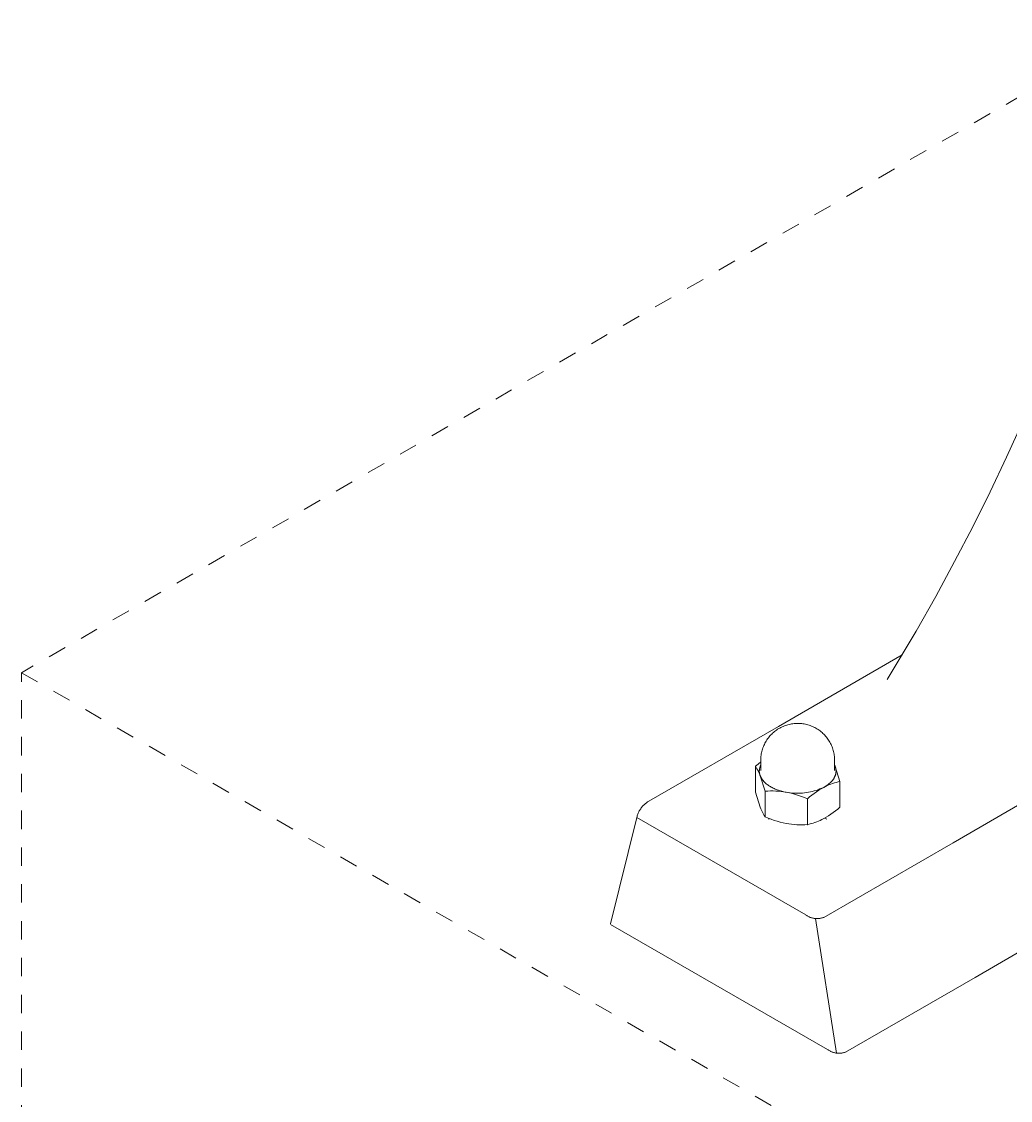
# Model space of a CAD drawing. Header units: inches. Extents: x -9 to 187, y -3 to 135.
# Drawn here: x 119.22 to 124.59, y 58.55 to 64.41 of the extents above; entities that cross this region are included whole.
import ezdxf

# ---------------------------------------------------------------- set-up
doc = ezdxf.new("R2010")
doc.units = ezdxf.units.IN
doc.header["$PDSIZE"] = -1
doc.linetypes.add('HIDDEN', pattern=[1.905, 1.27, -0.635])
doc.layers.add('ZANO_R', color=7, linetype='Continuous', lineweight=0)
doc.layers.add('ZANO_R_przerywana', color=250, linetype='HIDDEN', lineweight=0)

msp = doc.modelspace()

# ---------------------------------------------------------------- linework, layer by layer
at = {"layer": 'ZANO_R'}
for p, q in [((129.86178, 62.37871), (124.39312, 59.22137)), ((124.56446, 62.04629), (124.65027, 62.23607)), ((124.4752, 61.85811), (124.56446, 62.04629)), ((124.38064, 61.66777), (124.4752, 61.85811)), ((124.28261, 61.4792), (124.38064, 61.66777)), ((124.17958, 61.28958), (124.28261, 61.4792)), ((124.07307, 61.10189), (124.17958, 61.28958)), ((123.91587, 60.83869), (124.07307, 61.10189)), ((123.32519, 60.58453), (123.99684, 60.97231)), ((123.35777, 60.58736), (123.36422, 60.58973)), ((123.36422, 60.58973), (123.37074, 60.59188)), ((123.37074, 60.59188), (123.37734, 60.59381)), ((123.37734, 60.59381), (123.384, 60.5955)), ((123.384, 60.5955), (123.39071, 60.59697)), ((123.39071, 60.59697), (123.39747, 60.59821)), ((123.39747, 60.59821), (123.40427, 60.59921)), ((123.40427, 60.59921), (123.41105, 60.59998)), ((123.41105, 60.59998), (123.41785, 60.60051)), ((123.41785, 60.60051), (123.42466, 60.60082)), ((123.42466, 60.60082), (123.43148, 60.60089)), ((123.43148, 60.60089), (123.43829, 60.60073)), ((123.43829, 60.60073), (123.4451, 60.60033)), ((123.4451, 60.60033), (123.45189, 60.59971)), ((123.45189, 60.59971), (123.45865, 60.59885)), ((123.45865, 60.59885), (123.46538, 60.59777)), ((123.46538, 60.59777), (123.47208, 60.59645)), ((123.47208, 60.59645), (123.47872, 60.59491)), ((123.47872, 60.59491), (123.4853, 60.59314)), ((123.4853, 60.59314), (123.49182, 60.59115)), ((123.49182, 60.59115), (123.49827, 60.58894)), ((122.62278, 60.179), (123.32519, 60.58453)), ((123.27521, 60.52753), (123.27966, 60.53277)), ((123.27966, 60.53277), (123.28428, 60.53786)), ((123.28428, 60.53786), (123.28907, 60.54278)), ((123.28907, 60.54278), (123.29403, 60.54754)), ((123.29403, 60.54754), (123.29915, 60.55212)), ((123.29915, 60.55212), (123.30443, 60.55652)), ((123.30443, 60.55652), (123.30985, 60.56075)), ((123.30985, 60.56075), (123.31542, 60.56478)), ((123.31542, 60.56478), (123.32112, 60.56862)), ((123.32112, 60.56862), (123.32695, 60.57226)), ((123.32695, 60.57226), (123.3329, 60.5757)), ((123.3329, 60.5757), (123.33896, 60.57893)), ((123.33896, 60.57893), (123.34513, 60.58196)), ((123.34513, 60.58196), (123.3514, 60.58477)), ((123.3514, 60.58477), (123.35777, 60.58736)), ((123.49827, 60.58894), (123.50465, 60.58652)), ((123.50465, 60.58652), (123.51093, 60.58387)), ((123.51093, 60.58387), (123.51712, 60.58102)), ((123.51712, 60.58102), (123.52321, 60.57795)), ((123.52321, 60.57795), (123.52919, 60.57468)), ((123.52919, 60.57468), (123.53506, 60.57121)), ((123.53506, 60.57121), (123.54081, 60.56754)), ((123.54081, 60.56754), (123.54643, 60.56367)), ((123.54643, 60.56367), (123.55191, 60.55962)), ((123.55191, 60.55962), (123.55725, 60.55538)), ((123.55725, 60.55538), (123.56245, 60.55096)), ((123.56245, 60.55096), (123.56749, 60.54637)), ((123.56749, 60.54637), (123.57237, 60.54161)), ((123.57237, 60.54161), (123.57709, 60.53669)), ((123.57709, 60.53669), (123.58163, 60.53161)), ((123.58163, 60.53161), (123.586, 60.52638)), ((123.24154, 60.468), (123.24396, 60.47443)), ((123.24396, 60.47443), (123.24661, 60.48078)), ((123.24661, 60.48078), (123.24946, 60.48703)), ((123.24946, 60.48703), (123.25254, 60.49318)), ((123.25254, 60.49318), (123.25582, 60.49922)), ((123.25582, 60.49922), (123.2593, 60.50514)), ((123.2593, 60.50514), (123.26299, 60.51094)), ((123.26299, 60.51094), (123.26687, 60.51661)), ((123.26687, 60.51661), (123.27095, 60.52214)), ((123.27095, 60.52214), (123.27521, 60.52753)), ((123.586, 60.52638), (123.59019, 60.521)), ((123.59019, 60.521), (123.5942, 60.51548)), ((123.5942, 60.51548), (123.59801, 60.50983)), ((123.59801, 60.50983), (123.60163, 60.50405)), ((123.60163, 60.50405), (123.60506, 60.49815)), ((123.60506, 60.49815), (123.60828, 60.49214)), ((123.60828, 60.49214), (123.61129, 60.48602)), ((123.61129, 60.48602), (123.61409, 60.47981)), ((123.61409, 60.47981), (123.61668, 60.4735)), ((123.61668, 60.4735), (123.61904, 60.46714)), ((123.22998, 60.40749), (123.23034, 60.41435)), ((123.23034, 60.41435), (123.23092, 60.4212)), ((123.23092, 60.4212), (123.23175, 60.42802)), ((123.23175, 60.42802), (123.23281, 60.43481)), ((123.23281, 60.43481), (123.23409, 60.44156)), ((123.23409, 60.44156), (123.23561, 60.44826)), ((123.23561, 60.44826), (123.23736, 60.45491)), ((123.23736, 60.45491), (123.23934, 60.46149)), ((123.23934, 60.46149), (123.24154, 60.468)), ((123.61904, 60.46714), (123.62118, 60.46071)), ((123.62118, 60.46071), (123.62311, 60.45421)), ((123.62311, 60.45421), (123.62481, 60.44764)), ((123.62481, 60.44764), (123.62629, 60.44103)), ((123.62629, 60.44103), (123.62755, 60.43436)), ((123.62755, 60.43436), (123.62858, 60.42766)), ((123.62858, 60.42766), (123.62938, 60.42093)), ((123.62938, 60.42093), (123.62995, 60.41417)), ((123.62995, 60.41417), (123.6303, 60.4074)), ((123.2005, 60.36782), (123.21502, 60.37992)), ((123.20498, 60.3607), (123.2005, 60.36782)), ((123.2005, 60.22814), (123.2005, 60.36782)), ((123.20924, 60.35343), (123.20498, 60.3607)), ((123.21502, 60.37992), (123.22986, 60.39162)), ((123.22333, 60.35631), (123.22288, 60.35389)), ((123.22387, 60.3587), (123.22333, 60.35631)), ((123.22449, 60.36108), (123.22387, 60.3587)), ((123.22518, 60.36344), (123.22449, 60.36108)), ((123.22596, 60.36577), (123.22518, 60.36344)), ((123.22682, 60.36807), (123.22596, 60.36577)), ((123.22776, 60.37034), (123.22682, 60.36807)), ((123.22877, 60.37258), (123.22776, 60.37034)), ((123.22986, 60.37478), (123.22877, 60.37258)), ((123.22986, 60.40062), (123.22998, 60.40749)), ((123.22986, 60.34489), (123.22986, 60.40062)), ((123.6303, 60.4074), (123.63041, 60.40062)), ((123.63041, 60.40062), (123.63041, 60.34489)), ((123.63041, 60.37545), (123.63259, 60.37005)), ((123.63144, 60.37262), (123.63041, 60.37478)), ((123.63241, 60.37043), (123.63144, 60.37262)), ((123.63332, 60.36821), (123.63241, 60.37043)), ((123.63401, 60.36637), (123.63332, 60.36821)), ((123.63466, 60.36452), (123.63401, 60.36637)), ((123.63403, 60.36638), (123.65978, 60.28529)), ((123.63525, 60.36265), (123.63466, 60.36452)), ((123.6358, 60.36077), (123.63525, 60.36265)), ((123.6363, 60.35888), (123.6358, 60.36077)), ((123.63675, 60.35698), (123.6363, 60.35888)), ((123.63714, 60.35507), (123.63675, 60.35698)), ((123.63749, 60.35314), (123.63714, 60.35507)), ((123.21326, 60.34604), (123.20924, 60.35343)), ((123.21705, 60.33852), (123.21326, 60.34604)), ((123.2206, 60.33088), (123.21705, 60.33852)), ((123.2239, 60.32313), (123.2206, 60.33088)), ((123.2219, 60.34412), (123.22186, 60.34167)), ((123.22186, 60.34167), (123.22191, 60.33921)), ((123.22202, 60.34658), (123.2219, 60.34412)), ((123.22191, 60.33921), (123.22204, 60.33676)), ((123.22222, 60.34902), (123.22202, 60.34658)), ((123.22204, 60.33676), (123.22226, 60.33431)), ((123.22251, 60.35146), (123.22222, 60.34902)), ((123.22226, 60.33431), (123.22256, 60.33187)), ((123.22288, 60.35389), (123.22251, 60.35146)), ((123.22256, 60.33187), (123.22294, 60.32944)), ((123.22294, 60.32944), (123.22341, 60.32703)), ((123.22341, 60.32703), (123.22396, 60.32464)), ((123.22696, 60.31529), (123.2239, 60.32313)), ((123.22396, 60.32464), (123.22459, 60.32226)), ((123.22459, 60.32226), (123.2253, 60.31991)), ((123.2253, 60.31991), (123.22609, 60.31759)), ((123.22609, 60.31759), (123.22696, 60.31529)), ((123.25342, 60.23237), (123.22696, 60.31529)), ((123.22696, 60.31529), (123.2277, 60.31345)), ((123.2277, 60.31345), (123.2285, 60.31162)), ((123.2285, 60.31162), (123.22935, 60.30979)), ((123.22935, 60.30979), (123.23025, 60.30795)), ((123.23025, 60.30795), (123.2312, 60.30612)), ((123.2312, 60.30612), (123.23221, 60.30429)), ((123.23221, 60.30429), (123.23328, 60.30247)), ((123.23328, 60.30247), (123.2344, 60.30065)), ((123.2344, 60.30065), (123.23557, 60.29883)), ((123.23557, 60.29883), (123.2368, 60.29702)), ((123.2368, 60.29702), (123.23808, 60.29522)), ((123.62181, 60.29468), (123.62314, 60.29654)), ((123.62314, 60.29654), (123.62443, 60.29841)), ((123.62443, 60.29841), (123.62565, 60.30029)), ((123.62565, 60.30029), (123.62683, 60.30219)), ((123.62683, 60.30219), (123.62795, 60.3041)), ((123.62795, 60.3041), (123.62901, 60.30601)), ((123.62901, 60.30601), (123.63002, 60.30794)), ((123.63002, 60.30794), (123.63097, 60.30988)), ((123.63097, 60.30988), (123.63187, 60.31182)), ((123.63187, 60.31182), (123.63271, 60.31378)), ((123.63271, 60.31378), (123.63349, 60.31574)), ((123.63349, 60.31574), (123.63422, 60.3177)), ((123.63422, 60.3177), (123.63488, 60.31967)), ((123.63488, 60.31967), (123.63549, 60.32165)), ((123.63549, 60.32165), (123.63604, 60.32362)), ((123.63604, 60.32362), (123.63654, 60.32561)), ((123.63654, 60.32561), (123.63697, 60.32759)), ((123.63697, 60.32759), (123.63735, 60.32957)), ((123.63735, 60.32957), (123.63767, 60.33155)), ((123.63778, 60.35121), (123.63749, 60.35314)), ((123.63767, 60.33155), (123.63794, 60.33354)), ((123.63801, 60.34927), (123.63778, 60.35121)), ((123.63794, 60.33354), (123.63814, 60.33552)), ((123.6382, 60.34733), (123.63801, 60.34927)), ((123.63814, 60.33552), (123.63829, 60.3375)), ((123.63833, 60.34537), (123.6382, 60.34733)), ((123.63829, 60.3375), (123.63839, 60.33947)), ((123.6384, 60.34341), (123.63833, 60.34537)), ((123.63839, 60.33947), (123.63842, 60.34144)), ((123.63842, 60.34144), (123.6384, 60.34341)), ((123.23808, 60.29522), (123.23942, 60.29342)), ((123.23942, 60.29342), (123.24081, 60.29163)), ((123.24081, 60.29163), (123.24225, 60.28985)), ((123.24225, 60.28985), (123.24375, 60.28808)), ((123.24375, 60.28808), (123.2453, 60.28632)), ((123.2453, 60.28632), (123.24691, 60.28457)), ((123.24691, 60.28457), (123.24857, 60.28283)), ((123.24857, 60.28283), (123.25028, 60.2811)), ((123.25028, 60.2811), (123.25205, 60.27939)), ((123.25205, 60.27939), (123.25386, 60.27769)), ((123.25386, 60.27769), (123.25573, 60.27601)), ((123.25573, 60.27601), (123.25765, 60.27434)), ((123.25765, 60.27434), (123.25962, 60.27269)), ((123.25962, 60.27269), (123.26371, 60.26945)), ((123.26371, 60.26945), (123.26799, 60.26628)), ((123.26799, 60.26628), (123.27245, 60.26318)), ((123.27245, 60.26318), (123.2771, 60.26018)), ((123.2771, 60.26018), (123.28191, 60.25727)), ((123.28191, 60.25727), (123.28689, 60.25445)), ((123.28689, 60.25445), (123.29203, 60.25173)), ((123.29203, 60.25173), (123.29731, 60.24912)), ((123.29731, 60.24912), (123.30272, 60.24662)), ((123.30272, 60.24662), (123.30826, 60.24423)), ((123.30826, 60.24423), (123.31392, 60.24196)), ((123.31392, 60.24196), (123.31968, 60.2398)), ((123.31968, 60.2398), (123.32554, 60.23776)), ((123.32554, 60.23776), (123.33148, 60.23584)), ((123.53071, 60.23712), (123.54109, 60.24068)), ((123.54109, 60.24068), (123.55134, 60.24458)), ((123.558, 60.24569), (123.54483, 60.23757)), ((123.55134, 60.24458), (123.56145, 60.24882)), ((123.57142, 60.25339), (123.558, 60.24569)), ((123.56145, 60.24882), (123.57142, 60.25339)), ((123.58074, 60.25817), (123.57142, 60.25339)), ((123.57142, 60.25339), (123.57615, 60.25599)), ((123.57615, 60.25599), (123.58078, 60.2587)), ((123.59021, 60.26265), (123.58074, 60.25817)), ((123.58078, 60.2587), (123.58528, 60.26151)), ((123.58528, 60.26151), (123.58966, 60.26443)), ((123.58966, 60.26443), (123.5939, 60.26744)), ((123.59981, 60.26683), (123.59021, 60.26265)), ((123.5939, 60.26744), (123.598, 60.27055)), ((123.598, 60.27055), (123.60193, 60.27376)), ((123.60954, 60.2707), (123.59981, 60.26683)), ((123.60193, 60.27376), (123.60384, 60.27539)), ((123.60384, 60.27539), (123.60571, 60.27705)), ((123.60571, 60.27705), (123.60753, 60.27873)), ((123.60753, 60.27873), (123.60931, 60.28043)), ((123.60931, 60.28043), (123.61104, 60.28215)), ((123.61939, 60.27426), (123.60954, 60.2707)), ((123.61104, 60.28215), (123.61272, 60.28388)), ((123.61272, 60.28388), (123.61436, 60.28564)), ((123.61436, 60.28564), (123.61595, 60.28742)), ((123.61595, 60.28742), (123.61749, 60.28921)), ((123.61749, 60.28921), (123.61898, 60.29102)), ((123.61898, 60.29102), (123.62042, 60.29284)), ((123.62935, 60.2775), (123.61939, 60.27426)), ((123.62042, 60.29284), (123.62181, 60.29468)), ((123.63941, 60.28042), (123.62935, 60.2775)), ((123.64956, 60.28302), (123.63941, 60.28042)), ((123.65978, 60.28529), (123.64956, 60.28302)), ((123.65978, 60.14561), (123.65978, 60.28529)), ((124.77421, 60.24148), (124.27413, 59.95276)), ((123.22696, 60.14522), (123.2005, 60.22814)), ((123.2678, 60.23326), (123.25342, 60.23237)), ((123.25342, 60.23237), (123.25342, 60.09269)), ((123.2822, 60.23369), (123.2678, 60.23326)), ((123.2966, 60.23368), (123.2822, 60.23369)), ((123.311, 60.23323), (123.2966, 60.23368)), ((123.32538, 60.23232), (123.311, 60.23323)), ((123.33972, 60.23097), (123.32538, 60.23232)), ((123.33148, 60.23584), (123.33749, 60.23405)), ((123.33749, 60.23405), (123.34356, 60.23238)), ((123.35401, 60.22917), (123.33972, 60.23097)), ((123.34356, 60.23238), (123.34968, 60.23083)), ((123.34968, 60.23083), (123.35584, 60.22941)), ((123.36824, 60.22693), (123.35401, 60.22917)), ((123.35584, 60.22941), (123.36203, 60.22811)), ((123.36203, 60.22811), (123.36824, 60.22693)), ((123.3851, 60.22342), (123.36824, 60.22693)), ((123.36824, 60.22693), (123.37905, 60.22506)), ((123.37905, 60.22506), (123.38991, 60.22355)), ((123.40183, 60.21937), (123.3851, 60.22342)), ((123.38991, 60.22355), (123.40082, 60.22241)), ((123.40082, 60.22241), (123.41176, 60.22163)), ((123.41843, 60.21478), (123.40183, 60.21937)), ((123.41176, 60.22163), (123.42271, 60.22122)), ((123.43487, 60.20965), (123.41843, 60.21478)), ((123.42271, 60.22122), (123.43368, 60.22117)), ((123.43368, 60.22117), (123.44464, 60.22149)), ((123.45113, 60.20399), (123.43487, 60.20965)), ((123.44464, 60.22149), (123.45559, 60.22218)), ((123.4672, 60.19781), (123.45113, 60.20399)), ((123.45559, 60.22218), (123.46651, 60.22323)), ((123.46651, 60.22323), (123.47738, 60.22465)), ((123.48306, 60.19111), (123.4672, 60.19781)), ((123.47738, 60.22465), (123.4882, 60.22643)), ((123.49483, 60.20116), (123.48306, 60.19111)), ((123.48306, 60.05142), (123.48306, 60.19111)), ((123.4882, 60.22643), (123.49896, 60.22857)), ((123.5069, 60.21084), (123.49483, 60.20116)), ((123.49896, 60.22857), (123.50964, 60.23106)), ((123.51926, 60.22014), (123.5069, 60.21084)), ((123.50964, 60.23106), (123.52023, 60.23392)), ((123.53191, 60.22905), (123.51926, 60.22014)), ((123.52023, 60.23392), (123.53071, 60.23712)), ((123.54483, 60.23757), (123.53191, 60.22905)), ((122.56591, 60.11688), (122.568, 60.12115)), ((122.568, 60.12115), (122.57023, 60.12534)), ((122.57023, 60.12534), (122.5726, 60.12946)), ((122.5726, 60.12946), (122.57511, 60.13349)), ((122.57511, 60.13349), (122.57775, 60.13744)), ((122.57775, 60.13744), (122.58053, 60.1413)), ((122.58053, 60.1413), (122.58343, 60.14506)), ((122.58343, 60.14506), (122.58646, 60.14872)), ((122.58646, 60.14872), (122.58961, 60.15228)), ((122.58961, 60.15228), (122.59287, 60.15573)), ((122.59287, 60.15573), (122.59626, 60.15906)), ((122.59626, 60.15906), (122.59975, 60.16229)), ((122.59975, 60.16229), (122.60334, 60.16539)), ((122.60334, 60.16539), (122.60704, 60.16837)), ((122.60704, 60.16837), (122.61084, 60.17122)), ((122.61084, 60.17122), (122.61473, 60.17395)), ((122.61473, 60.17395), (122.61872, 60.17654)), ((122.61872, 60.17654), (122.62278, 60.179)), ((123.23001, 60.13738), (123.22696, 60.14522)), ((123.23332, 60.12963), (123.23001, 60.13738)), ((123.23687, 60.122), (123.23332, 60.12963)), ((123.24065, 60.11448), (123.23687, 60.122)), ((123.62358, 60.11658), (123.63594, 60.12588)), ((123.63594, 60.12588), (123.64801, 60.13556)), ((123.64801, 60.13556), (123.65978, 60.14561)), ((122.41339, 59.51175), (122.55648, 60.09003)), ((122.55648, 60.09003), (122.55767, 60.09463)), ((123.47394, 59.56033), (122.55648, 60.09003)), ((122.55767, 60.09463), (122.55902, 60.09919)), ((122.55902, 60.09919), (122.56052, 60.1037)), ((122.56052, 60.1037), (122.56216, 60.10815)), ((122.56216, 60.10815), (122.56396, 60.11255)), ((122.56396, 60.11255), (122.56591, 60.11688)), ((123.24468, 60.10708), (123.24065, 60.11448)), ((123.24894, 60.09981), (123.24468, 60.10708)), ((123.25342, 60.09269), (123.24894, 60.09981)), ((123.25342, 60.09269), (123.26928, 60.08599)), ((123.26928, 60.08599), (123.28535, 60.0798)), ((123.27682, 60.08317), (123.27153, 60.08011)), ((123.28535, 60.0798), (123.30161, 60.07414)), ((123.30161, 60.07414), (123.31805, 60.06901)), ((123.31805, 60.06901), (123.33465, 60.06442)), ((123.33465, 60.06442), (123.35138, 60.06037)), ((123.51349, 60.05922), (123.52345, 60.06246)), ((123.52345, 60.06246), (123.5333, 60.06602)), ((123.5333, 60.06602), (123.54303, 60.06989)), ((123.54303, 60.06989), (123.55263, 60.07407)), ((123.55263, 60.07407), (123.5621, 60.07855)), ((123.5621, 60.07855), (123.57142, 60.08333)), ((123.57142, 60.08333), (123.58484, 60.09103)), ((123.57747, 60.08663), (123.58875, 60.08011)), ((123.58484, 60.09103), (123.59801, 60.09915)), ((123.59801, 60.09915), (123.61093, 60.10767)), ((123.61093, 60.10767), (123.62358, 60.11658)), ((123.35138, 60.06037), (123.36824, 60.05687)), ((123.36824, 60.05687), (123.38247, 60.05462)), ((123.38247, 60.05462), (123.39676, 60.05283)), ((123.39676, 60.05283), (123.4111, 60.05147)), ((123.4111, 60.05147), (123.42548, 60.05057)), ((123.42548, 60.05057), (123.43988, 60.05011)), ((123.43988, 60.05011), (123.45428, 60.0501)), ((123.45428, 60.0501), (123.46868, 60.05054)), ((123.46868, 60.05054), (123.48306, 60.05142)), ((123.48306, 60.05142), (123.49328, 60.0537)), ((123.49328, 60.0537), (123.50343, 60.0563)), ((123.50343, 60.0563), (123.51349, 60.05922)), ((124.27413, 59.95276), (123.57173, 59.54723)), ((123.47628, 59.55861), (123.47336, 59.56067)), ((123.47926, 59.55666), (123.47628, 59.55861)), ((123.48231, 59.55481), (123.47926, 59.55666)), ((123.48542, 59.55306), (123.48231, 59.55481)), ((123.48859, 59.55142), (123.48542, 59.55306)), ((123.49181, 59.54989), (123.48859, 59.55142)), ((123.49508, 59.54847), (123.49181, 59.54989)), ((123.4984, 59.54716), (123.49508, 59.54847)), ((123.50176, 59.54597), (123.4984, 59.54716)), ((123.50516, 59.54489), (123.50176, 59.54597)), ((123.5086, 59.54393), (123.50516, 59.54489)), ((123.51207, 59.54309), (123.5086, 59.54393)), ((123.51556, 59.54236), (123.51207, 59.54309)), ((123.51908, 59.54176), (123.51556, 59.54236)), ((123.52261, 59.54128), (123.51908, 59.54176)), ((123.52616, 59.54092), (123.52261, 59.54128)), ((123.52972, 59.54068), (123.52616, 59.54092)), ((123.52765, 59.54035), (123.64029, 58.81005)), ((123.53329, 59.54056), (123.52972, 59.54068)), ((123.53685, 59.54056), (123.53329, 59.54056)), ((123.54042, 59.54069), (123.53685, 59.54056)), ((123.54398, 59.54093), (123.54042, 59.54069)), ((123.54753, 59.5413), (123.54398, 59.54093)), ((123.55106, 59.54179), (123.54753, 59.5413)), ((123.55457, 59.5424), (123.55106, 59.54179)), ((123.55807, 59.54313), (123.55457, 59.5424)), ((123.56153, 59.54398), (123.55807, 59.54313)), ((123.56497, 59.54495), (123.56153, 59.54398)), ((123.56837, 59.54603), (123.56497, 59.54495)), ((123.57173, 59.54723), (123.56837, 59.54603)), ((123.59234, 58.82928), (122.41444, 59.50934)), ((124.39312, 59.22137), (123.69071, 58.81583)), ((123.59234, 58.82928), (123.59526, 58.82722)), ((123.59526, 58.82722), (123.59824, 58.82526)), ((123.59824, 58.82526), (123.60129, 58.82341)), ((123.60129, 58.82341), (123.6044, 58.82166)), ((123.6044, 58.82166), (123.60757, 58.82002)), ((123.60757, 58.82002), (123.61079, 58.81849)), ((123.61079, 58.81849), (123.61407, 58.81707)), ((123.61407, 58.81707), (123.61739, 58.81577)), ((123.61739, 58.81577), (123.62075, 58.81457)), ((123.62075, 58.81457), (123.62415, 58.8135)), ((123.62415, 58.8135), (123.62758, 58.81254)), ((123.62758, 58.81254), (123.63105, 58.81169)), ((123.63105, 58.81169), (123.63454, 58.81097)), ((123.63454, 58.81097), (123.63806, 58.81037)), ((123.63806, 58.81037), (123.6416, 58.80988)), ((123.6416, 58.80988), (123.64514, 58.80952)), ((123.64514, 58.80952), (123.6487, 58.80928)), ((123.6487, 58.80928), (123.65227, 58.80916)), ((123.65227, 58.80916), (123.65584, 58.80917)), ((123.65584, 58.80917), (123.6594, 58.80929)), ((123.6594, 58.80929), (123.66296, 58.80954)), ((123.66296, 58.80954), (123.66651, 58.80991)), ((123.66651, 58.80991), (123.67004, 58.8104)), ((123.67004, 58.8104), (123.67356, 58.81101)), ((123.67356, 58.81101), (123.67705, 58.81174)), ((123.67705, 58.81174), (123.68052, 58.81259)), ((123.68052, 58.81259), (123.68395, 58.81355)), ((123.68395, 58.81355), (123.68735, 58.81464)), ((123.68735, 58.81464), (123.69071, 58.81583))]:
    msp.add_line(p, q, dxfattribs=at)
msp.add_point((123.48306, 60.05142), dxfattribs=at)
at = {"layer": 'ZANO_R_przerywana', "ltscale": 0.05}
for p, q in [((125.34097, 64.41266), (119.21568, 60.87622)), ((119.21568, 53.02713), (119.21568, 60.87622)), ((119.21568, 60.87622), (126.01319, 56.95167)), ((119.21568, 53.02713), (119.21568, 60.87622))]:
    msp.add_line(p, q, dxfattribs=at)

doc.saveas('drawing.dxf')
